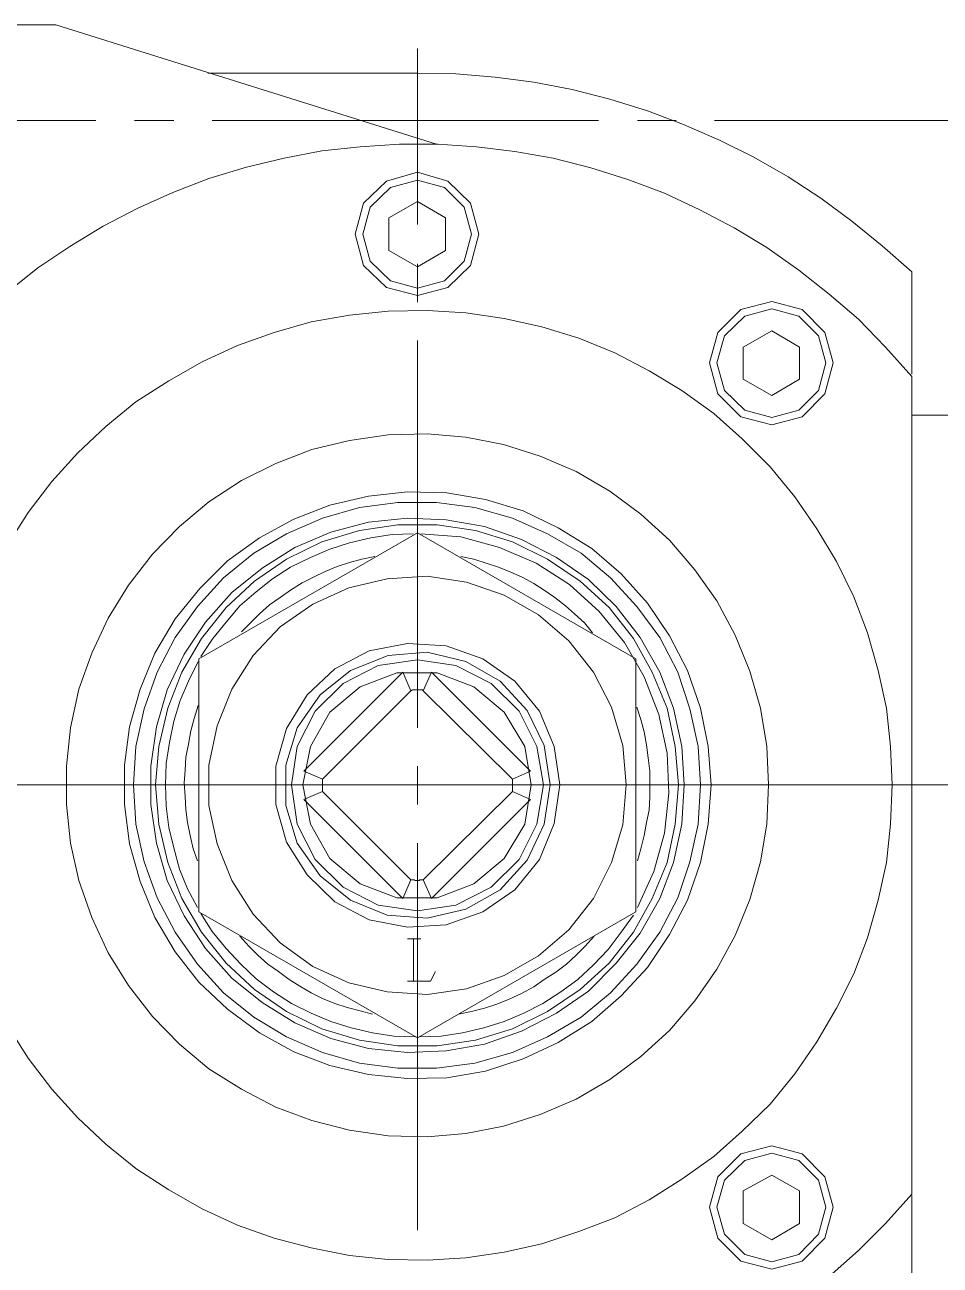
# Model space of a CAD drawing. Header units: millimetres. Extents: x 288 to 8834, y 20 to 9668.
# Drawn here: x 3015.5 to 3111.8, y 9006.3 to 9136.8 of the extents above; entities that cross this region are included whole.
import ezdxf

# ---------------------------------------------------------------- set-up
doc = ezdxf.new("R2010")
doc.units = ezdxf.units.MM
doc.layers.add('Layer1', color=7, linetype='Continuous')

# ---------------------------------------------------------------- blocks, each defined once
blk = doc.blocks.new('BLKF052')
at = {"layer": 'Layer1', "color": 7, "linetype": 'Continuous', "lineweight": 13}
for p, q in [((3038.15, 9040.91), (3039.1, 9039.87)), ((3039.1, 9039.87), (3040.04, 9038.92)), ((3040.04, 9038.92), (3041.08, 9037.98)), ((3041.08, 9037.98), (3042.2, 9037.2)), ((3042.2, 9037.2), (3043.32, 9036.34)), ((3043.32, 9036.34), (3044.44, 9035.65)), ((3044.44, 9035.65), (3045.64, 9034.96)), ((3045.64, 9034.96), (3046.85, 9034.36)), ((3046.85, 9034.36), (3048.14, 9033.84)), ((3048.14, 9033.84), (3049.43, 9033.41)), ((3049.43, 9033.41), (3050.81, 9033.07))]:
    blk.add_line(p, q, dxfattribs=at)
blk = doc.blocks.new('BLKF053')
at = {"layer": 'Layer1', "color": 7, "linetype": 'Continuous', "lineweight": 13}
for p, q in [((3073.54, 9038.92), (3074.49, 9039.87)), ((3071.39, 9037.12), (3072.51, 9037.98)), ((3072.51, 9037.98), (3073.54, 9038.92)), ((3070.18, 9036.34), (3071.39, 9037.12)), ((3067.77, 9034.88), (3069.07, 9035.57)), ((3069.07, 9035.57), (3070.18, 9036.34)), ((3065.19, 9033.76), (3066.48, 9034.27)), ((3066.48, 9034.27), (3067.77, 9034.88)), ((3061.14, 9032.72), (3062.52, 9032.98)), ((3062.52, 9032.98), (3063.9, 9033.33)), ((3063.9, 9033.33), (3065.19, 9033.76))]:
    blk.add_line(p, q, dxfattribs=at)
blk = doc.blocks.new('BLKF054')
at = {"layer": 'Layer1', "color": 7, "linetype": 'Continuous', "lineweight": 13}
for p, q in [((3080.69, 9062.43), (3080.35, 9063.73)), ((3080.95, 9061.06), (3080.69, 9062.43)), ((3081.12, 9059.68), (3080.95, 9061.06)), ((3081.29, 9058.3), (3081.12, 9059.68)), ((3081.29, 9056.92), (3081.29, 9058.3)), ((3081.29, 9055.54), (3081.29, 9056.92)), ((3081.21, 9054.17), (3081.29, 9055.54)), ((3080.95, 9052.87), (3081.21, 9054.17)), ((3080.69, 9051.5), (3080.95, 9052.87)), ((3080.35, 9050.12), (3080.69, 9051.5)), ((3080, 9048.83), (3080.35, 9050.12))]:
    blk.add_line(p, q, dxfattribs=at)
blk = doc.blocks.new('BLKF055')
at = {"layer": 'Layer1', "color": 7, "linetype": 'Continuous', "lineweight": 13}
for p, q in [((3064.07, 9080.17), (3062.78, 9080.6)), ((3065.36, 9079.74), (3064.07, 9080.17)), ((3066.65, 9079.23), (3065.36, 9079.74)), ((3067.86, 9078.71), (3066.65, 9079.23)), ((3069.07, 9078.02), (3067.86, 9078.71)), ((3070.18, 9077.33), (3069.07, 9078.02)), ((3071.3, 9076.56), (3070.18, 9077.33)), ((3072.42, 9075.7), (3071.3, 9076.56)), ((3073.37, 9074.83), (3072.42, 9075.7)), ((3074.4, 9073.89), (3073.37, 9074.83)), ((3075.27, 9072.85), (3074.4, 9073.89))]:
    blk.add_line(p, q, dxfattribs=at)
blk = doc.blocks.new('BLKF056')
at = {"layer": 'Layer1', "color": 7, "linetype": 'Continuous', "lineweight": 13}
for p, q in [((3048.4, 9079.83), (3047.11, 9079.31)), ((3049.69, 9080.26), (3048.4, 9079.83)), ((3050.98, 9080.6), (3049.69, 9080.26)), ((3052.36, 9080.86), (3050.98, 9080.6)), ((3045.9, 9078.71), (3044.7, 9078.11)), ((3047.11, 9079.31), (3045.9, 9078.71)), ((3043.49, 9077.33), (3042.37, 9076.56)), ((3044.7, 9078.11), (3043.49, 9077.33)), ((3041.25, 9075.78), (3040.22, 9074.83)), ((3042.37, 9076.56), (3041.25, 9075.78)), ((3040.22, 9074.83), (3039.27, 9073.89))]:
    blk.add_line(p, q, dxfattribs=at)
blk = doc.blocks.new('BLKF057')
at = {"layer": 'Layer1', "color": 7, "linetype": 'Continuous', "lineweight": 13}
for p, q in [((3033.76, 9065.19), (3033.33, 9063.81)), ((3033.33, 9063.81), (3032.98, 9062.52)), ((3032.98, 9062.52), (3032.73, 9061.14)), ((3032.73, 9061.14), (3032.47, 9059.76)), ((3032.47, 9059.76), (3032.38, 9058.39)), ((3032.38, 9058.39), (3032.29, 9057.01)), ((3032.29, 9057.01), (3032.38, 9055.63)), ((3032.38, 9055.63), (3032.47, 9054.25)), ((3032.47, 9054.25), (3032.64, 9052.87)), ((3032.64, 9052.87), (3032.9, 9051.5)), ((3032.9, 9051.5), (3033.24, 9050.12))]:
    blk.add_line(p, q, dxfattribs=at)
blk = doc.blocks.new('BLKF058')
at = {"layer": 'Layer1', "color": 7, "linetype": 'Continuous', "lineweight": 13}
for p, q in [((3049.69, 9082.33), (3047.62, 9081.64)), ((3051.93, 9082.84), (3049.69, 9082.33)), ((3054.17, 9083.19), (3051.93, 9082.84)), ((3056.41, 9083.27), (3054.17, 9083.19)), ((3047.62, 9081.64), (3045.56, 9080.78)), ((3043.49, 9079.74), (3041.59, 9078.54)), ((3045.56, 9080.78), (3043.49, 9079.74)), ((3041.59, 9078.54), (3039.87, 9077.16)), ((3039.87, 9077.16), (3038.15, 9075.7)), ((3038.15, 9075.7), (3036.69, 9073.97)), ((3036.69, 9073.97), (3035.31, 9072.25))]:
    blk.add_line(p, q, dxfattribs=at)
blk = doc.blocks.new('BLKF059')
at = {"layer": 'Layer1', "color": 7, "linetype": 'Continuous', "lineweight": 13}
for p, q in [((3065.45, 9081.81), (3061.4, 9082.93)), ((3069.32, 9080.17), (3065.45, 9081.81)), ((3072.85, 9077.93), (3069.32, 9080.17)), ((3075.95, 9075.09), (3072.85, 9077.93)), ((3078.62, 9071.82), (3075.95, 9075.09)), ((3080.69, 9068.2), (3078.62, 9071.82)), ((3082.24, 9064.24), (3080.69, 9068.2)), ((3083.1, 9060.19), (3082.24, 9064.24)), ((3083.27, 9055.98), (3083.1, 9060.19)), ((3082.84, 9051.76), (3083.27, 9055.98)), ((3081.72, 9047.71), (3082.84, 9051.76)), ((3080, 9043.92), (3081.72, 9047.71))]:
    blk.add_line(p, q, dxfattribs=at)
blk = doc.blocks.new('BLKF060')
at = {"layer": 'Layer1', "color": 7, "linetype": 'Continuous', "lineweight": 13}
for p, q in [((3076.9, 9039.53), (3078.28, 9041.34)), ((3075.35, 9037.89), (3076.9, 9039.53)), ((3073.72, 9036.34), (3075.35, 9037.89)), ((3071.91, 9035.05), (3073.72, 9036.34)), ((3070.01, 9033.84), (3071.91, 9035.05)), ((3065.97, 9031.95), (3068.03, 9032.81)), ((3068.03, 9032.81), (3070.01, 9033.84)), ((3063.81, 9031.26), (3065.97, 9031.95)), ((3057.1, 9030.31), (3059.33, 9030.4)), ((3059.33, 9030.4), (3061.57, 9030.74)), ((3061.57, 9030.74), (3063.81, 9031.26))]:
    blk.add_line(p, q, dxfattribs=at)
blk = doc.blocks.new('BLKF061')
at = {"layer": 'Layer1', "color": 7, "linetype": 'Continuous', "lineweight": 13}
for p, q in [((3034.02, 9043.32), (3035.22, 9041.42)), ((3035.22, 9041.42), (3036.69, 9039.61)), ((3036.69, 9039.61), (3038.24, 9037.98)), ((3038.24, 9037.98), (3039.87, 9036.43)), ((3039.87, 9036.43), (3041.68, 9035.05)), ((3041.68, 9035.05), (3043.58, 9033.84)), ((3043.58, 9033.84), (3045.64, 9032.81)), ((3045.64, 9032.81), (3047.71, 9031.95)), ((3047.71, 9031.95), (3049.86, 9031.26)), ((3049.86, 9031.26), (3052.1, 9030.74)), ((3052.1, 9030.74), (3054.34, 9030.4))]:
    blk.add_line(p, q, dxfattribs=at)
blk = doc.blocks.new('BLKF062')
at = {"layer": 'Layer1', "color": 7, "linetype": 'Continuous', "lineweight": 13}
for p, q in [((3031.86, 9065.71), (3032.73, 9067.77)), ((3031.18, 9063.55), (3031.86, 9065.71)), ((3030.74, 9061.31), (3031.18, 9063.55)), ((3030.4, 9059.08), (3030.74, 9061.31)), ((3030.31, 9056.84), (3030.4, 9059.08)), ((3030.4, 9054.6), (3030.31, 9056.84)), ((3030.66, 9052.36), (3030.4, 9054.6)), ((3031.18, 9050.21), (3030.66, 9052.36)), ((3031.78, 9047.97), (3031.18, 9050.21)), ((3032.64, 9045.9), (3031.78, 9047.97)), ((3033.67, 9043.92), (3032.64, 9045.9))]:
    blk.add_line(p, q, dxfattribs=at)
blk = doc.blocks.new('BLKF104')
at = {"layer": 'Layer1', "color": 7, "linetype": 'Continuous', "lineweight": 13}
for p, q in [((3097.05, 9014.12), (3094.12, 9015.76)), ((3091.11, 9014.12), (3091.11, 9010.68)), ((3097.05, 9010.68), (3097.05, 9014.12)), ((3091.11, 9010.68), (3094.12, 9008.96)), ((3094.12, 9008.96), (3097.05, 9010.68))]:
    blk.add_line(p, q, dxfattribs=at)
blk = doc.blocks.new('BLKF105')
at = {"layer": 'Layer1', "color": 7, "linetype": 'Continuous', "lineweight": 13}
for p, q in [((3091.28, 9017.31), (3089.13, 9015.24)), ((3094.12, 9018.08), (3091.28, 9017.31)), ((3096.97, 9017.31), (3094.12, 9018.08)), ((3099.03, 9015.24), (3096.97, 9017.31)), ((3089.13, 9015.24), (3088.35, 9012.4)), ((3099.81, 9012.4), (3099.03, 9015.24)), ((3088.35, 9012.4), (3089.13, 9009.56)), ((3089.13, 9009.56), (3091.28, 9007.41)), ((3096.97, 9007.41), (3099.03, 9009.56)), ((3091.28, 9007.41), (3094.12, 9006.63)), ((3094.12, 9006.63), (3096.97, 9007.41))]:
    blk.add_line(p, q, dxfattribs=at)
blk = doc.blocks.new('BLKF106')
at = {"layer": 'Layer1', "color": 7, "linetype": 'Continuous', "lineweight": 13}
for p, q in [((3094.12, 9018.86), (3090.85, 9018)), ((3097.31, 9018), (3094.12, 9018.86)), ((3090.85, 9018), (3088.44, 9015.59)), ((3099.72, 9015.59), (3097.31, 9018)), ((3088.44, 9015.59), (3087.58, 9012.4)), ((3100.58, 9012.4), (3099.72, 9015.59)), ((3087.58, 9012.4), (3088.44, 9009.13)), ((3088.44, 9009.13), (3090.85, 9006.72)), ((3097.31, 9006.72), (3099.72, 9009.13)), ((3090.85, 9006.72), (3094.12, 9005.86)), ((3094.12, 9005.86), (3097.31, 9006.72))]:
    blk.add_line(p, q, dxfattribs=at)
blk = doc.blocks.new('BLKF115')
at = {"layer": 'Layer1', "color": 7, "linetype": 'Continuous', "lineweight": 13}
for p, q in [((3053.56, 9120.39), (3051.15, 9118.06)), ((3056.84, 9121.34), (3053.56, 9120.39)), ((3060.02, 9120.39), (3056.84, 9121.34)), ((3062.43, 9118.06), (3060.02, 9120.39)), ((3051.15, 9118.06), (3050.29, 9114.79)), ((3063.3, 9114.79), (3062.43, 9118.06)), ((3050.29, 9114.79), (3051.15, 9111.52)), ((3051.15, 9111.52), (3053.56, 9109.19)), ((3060.02, 9109.19), (3062.43, 9111.52)), ((3053.56, 9109.19), (3056.84, 9108.33)), ((3056.84, 9108.33), (3060.02, 9109.19))]:
    blk.add_line(p, q, dxfattribs=at)
blk = doc.blocks.new('BLKF116')
at = {"layer": 'Layer1', "color": 7, "linetype": 'Continuous', "lineweight": 13}
for p, q in [((3056.84, 9120.47), (3054, 9119.7)), ((3059.68, 9119.7), (3056.84, 9120.47)), ((3054, 9119.7), (3051.84, 9117.63)), ((3061.75, 9117.63), (3059.68, 9119.7)), ((3051.84, 9117.63), (3051.07, 9114.79)), ((3062.52, 9114.79), (3061.75, 9117.63)), ((3051.07, 9114.79), (3051.84, 9111.95)), ((3051.84, 9111.95), (3054, 9109.88)), ((3059.68, 9109.88), (3061.75, 9111.95)), ((3054, 9109.88), (3056.84, 9109.11)), ((3056.84, 9109.11), (3059.68, 9109.88))]:
    blk.add_line(p, q, dxfattribs=at)
blk = doc.blocks.new('BLKF117')
at = {"layer": 'Layer1', "color": 7, "linetype": 'Continuous', "lineweight": 13}
for p, q in [((3053.82, 9116.51), (3053.82, 9113.07)), ((3053.82, 9113.07), (3056.84, 9111.35)), ((3056.84, 9111.35), (3059.77, 9113.07))]:
    blk.add_line(p, q, dxfattribs=at)
blk = doc.blocks.new('BLKF118')
at = {"layer": 'Layer1', "color": 7, "linetype": 'Continuous', "lineweight": 13}
for p, q in [((3094.12, 9107.73), (3090.85, 9106.87)), ((3097.31, 9106.87), (3094.12, 9107.73)), ((3090.85, 9106.87), (3088.44, 9104.46)), ((3099.72, 9104.46), (3097.31, 9106.87)), ((3088.44, 9104.46), (3087.58, 9101.27)), ((3100.58, 9101.27), (3099.72, 9104.46)), ((3087.58, 9101.27), (3088.44, 9098)), ((3088.44, 9098), (3090.85, 9095.59)), ((3097.31, 9095.59), (3099.72, 9098)), ((3090.85, 9095.59), (3094.12, 9094.73)), ((3094.12, 9094.73), (3097.31, 9095.59))]:
    blk.add_line(p, q, dxfattribs=at)
blk = doc.blocks.new('BLKF119')
at = {"layer": 'Layer1', "color": 7, "linetype": 'Continuous', "lineweight": 13}
for p, q in [((3091.28, 9106.18), (3089.13, 9104.11)), ((3094.12, 9106.95), (3091.28, 9106.18)), ((3096.97, 9106.18), (3094.12, 9106.95)), ((3099.03, 9104.11), (3096.97, 9106.18)), ((3089.13, 9104.11), (3088.35, 9101.27)), ((3099.81, 9101.27), (3099.03, 9104.11)), ((3088.35, 9101.27), (3089.13, 9098.34)), ((3089.13, 9098.34), (3091.28, 9096.28)), ((3096.97, 9096.28), (3099.03, 9098.34)), ((3091.28, 9096.28), (3094.12, 9095.5)), ((3094.12, 9095.5), (3096.97, 9096.28))]:
    blk.add_line(p, q, dxfattribs=at)
blk = doc.blocks.new('BLKF120')
at = {"layer": 'Layer1', "color": 7, "linetype": 'Continuous', "lineweight": 13}
for p, q in [((3097.05, 9102.91), (3094.12, 9104.63)), ((3091.11, 9102.91), (3091.11, 9099.55)), ((3097.05, 9099.55), (3097.05, 9102.91)), ((3091.11, 9099.55), (3094.12, 9097.83)), ((3094.12, 9097.83), (3097.05, 9099.55))]:
    blk.add_line(p, q, dxfattribs=at)
blk = doc.blocks.new('BLKF136')
at = {"layer": 'Layer1', "color": 7, "linetype": 'Continuous', "lineweight": 13}
for p, q in [((3055.8, 9087.67), (3051.67, 9087.23)), ((3059.94, 9087.58), (3055.8, 9087.67)), ((3063.98, 9086.89), (3059.94, 9087.58)), ((3047.62, 9086.29), (3043.83, 9084.82)), ((3051.67, 9087.23), (3047.62, 9086.29)), ((3067.95, 9085.68), (3063.98, 9086.89)), ((3071.65, 9083.88), (3067.95, 9085.68)), ((3043.83, 9084.82), (3040.22, 9082.84)), ((3075.18, 9081.72), (3071.65, 9083.88)), ((3040.22, 9082.84), (3036.86, 9080.43)), ((3078.28, 9079.05), (3075.18, 9081.72)), ((3036.86, 9080.43), (3033.93, 9077.5)), ((3081.04, 9075.95), (3078.28, 9079.05)), ((3033.93, 9077.5), (3031.35, 9074.32)), ((3083.36, 9072.51), (3081.04, 9075.95)), ((3031.35, 9074.32), (3029.19, 9070.7)), ((3085.25, 9068.89), (3083.36, 9072.51)), ((3029.19, 9070.7), (3027.64, 9066.91)), ((3086.63, 9064.93), (3085.25, 9068.89)), ((3027.64, 9066.91), (3026.52, 9062.95)), ((3087.41, 9060.88), (3086.63, 9064.93)), ((3026.52, 9062.95), (3026.01, 9058.9)), ((3087.75, 9056.84), (3087.41, 9060.88)), ((3026.01, 9058.9), (3026.01, 9054.77)), ((3026.01, 9054.77), (3026.52, 9050.64)), ((3086.63, 9048.66), (3087.41, 9052.7)), ((3026.52, 9050.64), (3027.64, 9046.67)), ((3085.25, 9044.69), (3086.63, 9048.66)), ((3027.64, 9046.67), (3029.19, 9042.89)), ((3083.36, 9041.08), (3085.25, 9044.69)), ((3029.19, 9042.89), (3031.35, 9039.27)), ((3081.04, 9037.63), (3083.36, 9041.08)), ((3031.35, 9039.27), (3033.84, 9036.08)), ((3078.28, 9034.62), (3081.04, 9037.63)), ((3033.84, 9036.08), (3036.86, 9033.24)), ((3075.18, 9031.95), (3078.28, 9034.62)), ((3036.86, 9033.24), (3040.22, 9030.74)), ((3071.65, 9029.71), (3075.18, 9031.95)), ((3040.22, 9030.74), (3043.83, 9028.76)), ((3067.95, 9027.99), (3071.65, 9029.71)), ((3043.83, 9028.76), (3047.62, 9027.3)), ((3063.98, 9026.7), (3067.95, 9027.99)), ((3047.62, 9027.3), (3051.67, 9026.35)), ((3051.67, 9026.35), (3055.8, 9025.92)), ((3059.94, 9026.01), (3063.98, 9026.7)), ((3055.8, 9025.92), (3059.94, 9026.01))]:
    blk.add_line(p, q, dxfattribs=at)
blk = doc.blocks.new('BLKF137')
at = {"layer": 'Layer1', "color": 7, "linetype": 'Continuous', "lineweight": 13}
for p, q in [((3055.8, 9084.91), (3051.67, 9084.48)), ((3059.85, 9084.74), (3055.8, 9084.91)), ((3051.67, 9084.48), (3047.71, 9083.45)), ((3063.9, 9084.05), (3059.85, 9084.74)), ((3067.77, 9082.67), (3063.9, 9084.05)), ((3047.71, 9083.45), (3043.92, 9081.81)), ((3071.48, 9080.78), (3067.77, 9082.67)), ((3043.92, 9081.81), (3040.48, 9079.66)), ((3074.83, 9078.45), (3071.48, 9080.78)), ((3040.48, 9079.66), (3037.29, 9077.07)), ((3077.76, 9075.61), (3074.83, 9078.45)), ((3037.29, 9077.07), (3034.53, 9073.97)), ((3080.26, 9072.34), (3077.76, 9075.61)), ((3034.53, 9073.97), (3032.29, 9070.61)), ((3082.33, 9068.72), (3080.26, 9072.34)), ((3032.29, 9070.61), (3030.49, 9066.83)), ((3083.79, 9064.93), (3082.33, 9068.72)), ((3030.49, 9066.83), (3029.37, 9062.95)), ((3084.65, 9060.88), (3083.79, 9064.93)), ((3029.37, 9062.95), (3028.76, 9058.82)), ((3084.91, 9056.84), (3084.65, 9060.88)), ((3028.76, 9058.82), (3028.76, 9054.77)), ((3028.76, 9054.77), (3029.37, 9050.72)), ((3083.79, 9048.66), (3084.65, 9052.7)), ((3029.37, 9050.72), (3030.49, 9046.76)), ((3082.33, 9044.87), (3083.79, 9048.66)), ((3030.49, 9046.76), (3032.29, 9043.06)), ((3080.26, 9041.25), (3082.33, 9044.87)), ((3032.29, 9043.06), (3034.53, 9039.61)), ((3077.76, 9038.06), (3080.26, 9041.25)), ((3034.53, 9039.61), (3037.29, 9036.51)), ((3074.83, 9035.14), (3077.76, 9038.06)), ((3037.29, 9036.51), (3040.48, 9033.93)), ((3071.48, 9032.81), (3074.83, 9035.14)), ((3040.48, 9033.93), (3043.92, 9031.78)), ((3067.77, 9030.92), (3071.48, 9032.81)), ((3043.92, 9031.78), (3047.71, 9030.14)), ((3047.71, 9030.14), (3051.67, 9029.11)), ((3063.9, 9029.54), (3067.77, 9030.92)), ((3051.67, 9029.11), (3055.8, 9028.68)), ((3055.8, 9028.68), (3059.85, 9028.85)), ((3059.85, 9028.85), (3063.9, 9029.54))]:
    blk.add_line(p, q, dxfattribs=at)
blk = doc.blocks.new('BLKF138')
at = {"layer": 'Layer1', "color": 7, "linetype": 'Continuous', "lineweight": 13}
for p, q in [((3054.77, 9086.55), (3050.72, 9086.03)), ((3058.82, 9086.55), (3054.77, 9086.55)), ((3062.87, 9086.03), (3058.82, 9086.55)), ((3046.85, 9084.91), (3043.06, 9083.27)), ((3050.72, 9086.03), (3046.85, 9084.91)), ((3066.83, 9084.91), (3062.87, 9086.03)), ((3070.53, 9083.27), (3066.83, 9084.91)), ((3043.06, 9083.27), (3039.61, 9081.21)), ((3074.06, 9081.21), (3070.53, 9083.27)), ((3039.61, 9081.21), (3036.43, 9078.62)), ((3077.16, 9078.62), (3074.06, 9081.21)), ((3036.43, 9078.62), (3033.67, 9075.61)), ((3079.92, 9075.61), (3077.16, 9078.62)), ((3033.67, 9075.61), (3031.35, 9072.34)), ((3082.33, 9072.34), (3079.92, 9075.61)), ((3031.35, 9072.34), (3029.45, 9068.72)), ((3084.22, 9068.72), (3082.33, 9072.34)), ((3029.45, 9068.72), (3028.08, 9064.84)), ((3085.51, 9064.84), (3084.22, 9068.72)), ((3028.08, 9064.84), (3027.21, 9060.88)), ((3086.37, 9060.88), (3085.51, 9064.84)), ((3027.21, 9060.88), (3026.96, 9056.84)), ((3086.63, 9056.84), (3086.37, 9060.88)), ((3026.96, 9056.84), (3027.21, 9052.7)), ((3027.21, 9052.7), (3028.08, 9048.74)), ((3085.51, 9048.74), (3086.37, 9052.7)), ((3028.08, 9048.74), (3029.45, 9044.95)), ((3084.22, 9044.95), (3085.51, 9048.74)), ((3029.45, 9044.95), (3031.35, 9041.34)), ((3082.33, 9041.34), (3084.22, 9044.95)), ((3031.35, 9041.34), (3033.67, 9037.98)), ((3079.92, 9037.98), (3082.33, 9041.34)), ((3033.67, 9037.98), (3036.43, 9034.96)), ((3077.16, 9034.96), (3079.92, 9037.98)), ((3036.43, 9034.96), (3039.61, 9032.38)), ((3074.06, 9032.38), (3077.16, 9034.96)), ((3039.61, 9032.38), (3043.06, 9030.31)), ((3070.53, 9030.31), (3074.06, 9032.38)), ((3043.06, 9030.31), (3046.85, 9028.68)), ((3066.83, 9028.68), (3070.53, 9030.31)), ((3046.85, 9028.68), (3050.72, 9027.56)), ((3050.72, 9027.56), (3054.77, 9027.04)), ((3058.82, 9027.04), (3062.87, 9027.56)), ((3062.87, 9027.56), (3066.83, 9028.68)), ((3054.77, 9027.04), (3058.82, 9027.04))]:
    blk.add_line(p, q, dxfattribs=at)
blk = doc.blocks.new('BLKF531')
at = {"layer": 'Layer1', "color": 7, "linetype": 'Continuous', "lineweight": 13}
for p, q in [((3065.02, 9131.32), (3060.88, 9131.67)), ((3069.07, 9130.81), (3065.02, 9131.32)), ((3073.11, 9130.03), (3069.07, 9130.81)), ((3077.07, 9129), (3073.11, 9130.03)), ((3081.04, 9127.79), (3077.07, 9129)), ((3084.82, 9126.33), (3081.04, 9127.79)), ((3088.61, 9124.69), (3084.82, 9126.33)), ((3092.23, 9122.89), (3088.61, 9124.69)), ((3095.85, 9120.82), (3092.23, 9122.89)), ((3099.29, 9118.58), (3095.85, 9120.82)), ((3102.56, 9116.17), (3099.29, 9118.58)), ((3105.75, 9113.59), (3102.56, 9116.17)), ((3108.85, 9110.83), (3105.75, 9113.59))]:
    blk.add_line(p, q, dxfattribs=at)
blk = doc.blocks.new('BLKF534')
at = {"layer": 'Layer1', "color": 7, "linetype": 'Continuous', "lineweight": 13}
for p, q in [((3056.15, 9046.85), (3056.49, 9046.85)), ((3056.49, 9046.85), (3056.58, 9046.76)), ((3056.58, 9046.76), (3057.01, 9046.76)), ((3057.01, 9046.76), (3057.1, 9046.85)), ((3057.1, 9046.85), (3057.27, 9046.85)), ((3057.27, 9046.85), (3057.35, 9046.85))]:
    blk.add_line(p, q, dxfattribs=at)
blk = doc.blocks.new('BLKF535')
at = {"layer": 'Layer1', "color": 7, "linetype": 'Continuous', "lineweight": 13}
for p, q in [((3054.68, 9068.63), (3050.81, 9067.17)), ((3058.9, 9068.63), (3054.68, 9068.63)), ((3062.78, 9067.17), (3058.9, 9068.63)), ((3050.81, 9067.17), (3047.62, 9064.5)), ((3065.97, 9064.5), (3062.78, 9067.17)), ((3047.62, 9064.5), (3045.56, 9060.88)), ((3068.12, 9060.88), (3065.97, 9064.5)), ((3045.56, 9060.88), (3044.78, 9056.84)), ((3068.81, 9056.84), (3068.12, 9060.88)), ((3044.78, 9056.84), (3045.56, 9052.7)), ((3045.56, 9052.7), (3047.62, 9049.09)), ((3065.97, 9049.09), (3068.12, 9052.7)), ((3047.62, 9049.09), (3050.81, 9046.42)), ((3062.78, 9046.42), (3065.97, 9049.09)), ((3050.81, 9046.42), (3054.68, 9044.95)), ((3058.9, 9044.95), (3062.78, 9046.42)), ((3054.68, 9044.95), (3058.9, 9044.95))]:
    blk.add_line(p, q, dxfattribs=at)
blk = doc.blocks.new('BLKF536')
at = {"layer": 'Layer1', "color": 7, "linetype": 'Continuous', "lineweight": 13}
for p, q in [((3052.7, 9069.41), (3049, 9067.51)), ((3056.84, 9070.01), (3052.7, 9069.41)), ((3060.88, 9069.41), (3056.84, 9070.01)), ((3064.59, 9067.51), (3060.88, 9069.41)), ((3049, 9067.51), (3046.07, 9064.59)), ((3067.52, 9064.59), (3064.59, 9067.51)), ((3046.07, 9064.59), (3044.18, 9060.88)), ((3069.41, 9060.88), (3067.52, 9064.59)), ((3044.18, 9060.88), (3043.58, 9056.84)), ((3070.1, 9056.84), (3069.41, 9060.88)), ((3043.58, 9056.84), (3044.18, 9052.7)), ((3044.18, 9052.7), (3046.07, 9049)), ((3067.52, 9049), (3069.41, 9052.7)), ((3046.07, 9049), (3049, 9046.07)), ((3064.59, 9046.07), (3067.52, 9049)), ((3049, 9046.07), (3052.7, 9044.18)), ((3060.88, 9044.18), (3064.59, 9046.07)), ((3052.7, 9044.18), (3056.84, 9043.57)), ((3056.84, 9043.57), (3060.88, 9044.18))]:
    blk.add_line(p, q, dxfattribs=at)
blk = doc.blocks.new('BLKF537')
at = {"layer": 'Layer1', "color": 7, "linetype": 'Continuous', "lineweight": 13}
for p, q in [((3057.87, 9070.79), (3053.74, 9070.44)), ((3061.92, 9069.84), (3057.87, 9070.79)), ((3053.74, 9070.44), (3049.78, 9068.89)), ((3065.53, 9067.77), (3061.92, 9069.84)), ((3049.78, 9068.89), (3046.59, 9066.31)), ((3068.38, 9064.67), (3065.53, 9067.77)), ((3046.59, 9066.31), (3044.18, 9062.86)), ((3070.18, 9060.97), (3068.38, 9064.67)), ((3044.18, 9062.86), (3042.97, 9058.9)), ((3070.79, 9056.84), (3070.18, 9060.97)), ((3042.97, 9058.9), (3042.97, 9054.68)), ((3042.97, 9054.68), (3044.18, 9050.72)), ((3068.38, 9048.91), (3070.18, 9052.7)), ((3044.18, 9050.72), (3046.59, 9047.28)), ((3065.53, 9045.81), (3068.38, 9048.91)), ((3046.59, 9047.28), (3049.78, 9044.69)), ((3061.92, 9043.75), (3065.53, 9045.81)), ((3049.78, 9044.69), (3053.65, 9043.14)), ((3053.65, 9043.14), (3057.87, 9042.8)), ((3057.87, 9042.8), (3061.92, 9043.75))]:
    blk.add_line(p, q, dxfattribs=at)
blk = doc.blocks.new('BLKF538')
at = {"layer": 'Layer1', "color": 7, "linetype": 'Continuous', "lineweight": 13}
for p, q in [((3052.7, 9069.41), (3049, 9067.51)), ((3056.84, 9070.01), (3052.7, 9069.41)), ((3060.88, 9069.41), (3056.84, 9070.01)), ((3064.59, 9067.51), (3060.88, 9069.41)), ((3049, 9067.51), (3046.07, 9064.59)), ((3067.52, 9064.59), (3064.59, 9067.51)), ((3046.07, 9064.59), (3044.18, 9060.88)), ((3069.41, 9060.88), (3067.52, 9064.59)), ((3044.18, 9060.88), (3043.58, 9056.84)), ((3070.1, 9056.84), (3069.41, 9060.88)), ((3043.58, 9056.84), (3044.18, 9052.7)), ((3044.18, 9052.7), (3046.07, 9049)), ((3067.52, 9049), (3069.41, 9052.7)), ((3046.07, 9049), (3049, 9046.07)), ((3064.59, 9046.07), (3067.52, 9049)), ((3049, 9046.07), (3052.7, 9044.18)), ((3060.88, 9044.18), (3064.59, 9046.07)), ((3052.7, 9044.18), (3056.84, 9043.57)), ((3056.84, 9043.57), (3060.88, 9044.18))]:
    blk.add_line(p, q, dxfattribs=at)
blk = doc.blocks.new('BLKF539')
at = {"layer": 'Layer1', "color": 7, "linetype": 'Continuous', "lineweight": 13}
for p, q in [((3049.69, 9106.27), (3045.64, 9105.58)), ((3053.74, 9106.7), (3049.69, 9106.27)), ((3057.87, 9106.78), (3053.74, 9106.7)), ((3061.92, 9106.52), (3057.87, 9106.78)), ((3065.97, 9105.92), (3061.92, 9106.52)), ((3069.93, 9105.06), (3065.97, 9105.92)), ((3045.64, 9105.58), (3041.77, 9104.46)), ((3073.8, 9103.85), (3069.93, 9105.06)), ((3041.77, 9104.46), (3037.89, 9103.08)), ((3077.59, 9102.3), (3073.8, 9103.85)), ((3037.89, 9103.08), (3034.19, 9101.36)), ((3081.21, 9100.41), (3077.59, 9102.3)), ((3034.19, 9101.36), (3030.66, 9099.38)), ((3030.66, 9099.38), (3027.21, 9097.14)), ((3084.65, 9098.34), (3081.21, 9100.41)), ((3088.01, 9095.93), (3084.65, 9098.34)), ((3027.21, 9097.14), (3024.03, 9094.55)), ((3091.02, 9093.26), (3088.01, 9095.93)), ((3024.03, 9094.55), (3021.1, 9091.8)), ((3093.95, 9090.33), (3091.02, 9093.26)), ((3021.1, 9091.8), (3018.34, 9088.78)), ((3096.54, 9087.15), (3093.95, 9090.33)), ((3018.34, 9088.78), (3015.85, 9085.51)), ((3098.86, 9083.79), (3096.54, 9087.15)), ((3015.85, 9085.51), (3013.69, 9082.07)), ((3100.93, 9080.35), (3098.86, 9083.79)), ((3013.69, 9082.07), (3011.8, 9078.54)), ((3102.74, 9076.64), (3100.93, 9080.35)), ((3011.8, 9078.54), (3010.16, 9074.75)), ((3104.2, 9072.85), (3102.74, 9076.64)), ((3010.16, 9074.75), (3008.87, 9070.87)), ((3105.32, 9068.89), (3104.2, 9072.85)), ((3008.87, 9070.87), (3007.84, 9066.91)), ((3106.18, 9064.93), (3105.32, 9068.89)), ((3007.84, 9066.91), (3007.15, 9062.86)), ((3106.61, 9060.88), (3106.18, 9064.93)), ((3007.15, 9062.86), (3006.89, 9058.82)), ((3106.78, 9056.84), (3106.61, 9060.88)), ((3006.89, 9058.82), (3006.89, 9054.77)), ((3006.89, 9054.77), (3007.15, 9050.72)), ((3106.18, 9048.66), (3106.61, 9052.7)), ((3007.15, 9050.72), (3007.84, 9046.67)), ((3105.32, 9044.69), (3106.18, 9048.66)), ((3007.84, 9046.67), (3008.87, 9042.71)), ((3104.2, 9040.73), (3105.32, 9044.69)), ((3008.87, 9042.71), (3010.16, 9038.84)), ((3102.74, 9036.94), (3104.2, 9040.73)), ((3010.16, 9038.84), (3011.8, 9035.14)), ((3100.93, 9033.33), (3102.74, 9036.94)), ((3011.8, 9035.14), (3013.69, 9031.52)), ((3098.86, 9029.8), (3100.93, 9033.33)), ((3013.69, 9031.52), (3015.85, 9028.07)), ((3096.54, 9026.44), (3098.86, 9029.8)), ((3015.85, 9028.07), (3018.34, 9024.8)), ((3093.95, 9023.25), (3096.54, 9026.44)), ((3018.34, 9024.8), (3021.1, 9021.79)), ((3091.02, 9020.41), (3093.95, 9023.25)), ((3021.1, 9021.79), (3024.03, 9019.03)), ((3088.01, 9017.74), (3091.02, 9020.41)), ((3024.03, 9019.03), (3027.21, 9016.45)), ((3084.65, 9015.33), (3088.01, 9017.74)), ((3027.21, 9016.45), (3030.66, 9014.21)), ((3081.21, 9013.18), (3084.65, 9015.33)), ((3030.66, 9014.21), (3034.19, 9012.23)), ((3077.59, 9011.28), (3081.21, 9013.18)), ((3034.19, 9012.23), (3037.89, 9010.51)), ((3037.89, 9010.51), (3041.77, 9009.13)), ((3073.8, 9009.82), (3077.59, 9011.28)), ((3069.93, 9008.53), (3073.8, 9009.82)), ((3041.77, 9009.13), (3045.64, 9008.1)), ((3045.64, 9008.1), (3049.69, 9007.32)), ((3065.97, 9007.67), (3069.93, 9008.53)), ((3049.69, 9007.32), (3053.74, 9006.89)), ((3053.74, 9006.89), (3057.87, 9006.8)), ((3057.87, 9006.8), (3061.92, 9007.06)), ((3061.92, 9007.06), (3065.97, 9007.67))]:
    blk.add_line(p, q, dxfattribs=at)
blk = doc.blocks.new('BLKF540')
at = {"layer": 'Layer1', "color": 7, "linetype": 'Continuous', "lineweight": 13}
for p, q in [((3049.69, 9093.09), (3045.73, 9092.14)), ((3053.74, 9093.69), (3049.69, 9093.09)), ((3057.87, 9093.78), (3053.74, 9093.69)), ((3061.92, 9093.43), (3057.87, 9093.78)), ((3065.88, 9092.66), (3061.92, 9093.43)), ((3045.73, 9092.14), (3041.94, 9090.68)), ((3069.75, 9091.45), (3065.88, 9092.66)), ((3073.54, 9089.82), (3069.75, 9091.45)), ((3041.94, 9090.68), (3038.32, 9088.87)), ((3038.32, 9088.87), (3034.88, 9086.63)), ((3077.07, 9087.75), (3073.54, 9089.82)), ((3080.35, 9085.34), (3077.07, 9087.75)), ((3034.88, 9086.63), (3031.78, 9084.05)), ((3083.36, 9082.58), (3080.35, 9085.34)), ((3031.78, 9084.05), (3028.94, 9081.12)), ((3086.03, 9079.48), (3083.36, 9082.58)), ((3028.94, 9081.12), (3026.44, 9077.85)), ((3088.35, 9076.21), (3086.03, 9079.48)), ((3026.44, 9077.85), (3024.29, 9074.4)), ((3090.25, 9072.6), (3088.35, 9076.21)), ((3024.29, 9074.4), (3022.56, 9070.7)), ((3091.8, 9068.81), (3090.25, 9072.6)), ((3022.56, 9070.7), (3021.19, 9066.91)), ((3092.92, 9064.93), (3091.8, 9068.81)), ((3021.19, 9066.91), (3020.32, 9062.86)), ((3093.61, 9060.88), (3092.92, 9064.93)), ((3020.32, 9062.86), (3019.89, 9058.82)), ((3093.78, 9056.84), (3093.61, 9060.88)), ((3019.89, 9058.82), (3019.89, 9054.77)), ((3019.89, 9054.77), (3020.32, 9050.72)), ((3092.92, 9048.74), (3093.61, 9052.7)), ((3020.32, 9050.72), (3021.19, 9046.76)), ((3091.8, 9044.78), (3092.92, 9048.74)), ((3021.19, 9046.76), (3022.56, 9042.89)), ((3090.25, 9040.99), (3091.8, 9044.78)), ((3022.56, 9042.89), (3024.29, 9039.18)), ((3088.35, 9037.46), (3090.25, 9040.99)), ((3024.29, 9039.18), (3026.44, 9035.74)), ((3086.03, 9034.1), (3088.35, 9037.46)), ((3026.44, 9035.74), (3028.94, 9032.47)), ((3083.36, 9031), (3086.03, 9034.1)), ((3028.94, 9032.47), (3031.78, 9029.54)), ((3080.35, 9028.25), (3083.36, 9031)), ((3031.78, 9029.54), (3034.88, 9026.95)), ((3077.07, 9025.84), (3080.35, 9028.25)), ((3034.88, 9026.95), (3038.32, 9024.8)), ((3073.54, 9023.77), (3077.07, 9025.84)), ((3038.32, 9024.8), (3041.94, 9022.91)), ((3069.75, 9022.13), (3073.54, 9023.77)), ((3041.94, 9022.91), (3045.73, 9021.53)), ((3045.73, 9021.53), (3049.69, 9020.5)), ((3065.88, 9020.93), (3069.75, 9022.13)), ((3049.69, 9020.5), (3053.74, 9019.89)), ((3053.74, 9019.89), (3057.87, 9019.81)), ((3057.87, 9019.81), (3061.92, 9020.15)), ((3061.92, 9020.15), (3065.88, 9020.93))]:
    blk.add_line(p, q, dxfattribs=at)
blk = doc.blocks.new('BLKF541')
at = {"layer": 'Layer1', "color": 7, "linetype": 'Continuous', "lineweight": 13}
for p, q in [((3050.81, 9124.01), (3054.94, 9124.26)), ((3054.94, 9124.26), (3058.99, 9124.26)), ((3058.99, 9124.26), (3063.04, 9124.01)), ((3038.84, 9121.85), (3042.8, 9122.8)), ((3042.8, 9122.8), (3046.76, 9123.57)), ((3046.76, 9123.57), (3050.81, 9124.01)), ((3063.04, 9124.01), (3067.08, 9123.49)), ((3067.08, 9123.49), (3071.13, 9122.8)), ((3071.13, 9122.8), (3075.09, 9121.77)), ((3034.88, 9120.65), (3038.84, 9121.85)), ((3075.09, 9121.77), (3078.97, 9120.56)), ((3031.09, 9119.18), (3034.88, 9120.65)), ((3078.97, 9120.56), (3082.84, 9119.1)), ((3027.39, 9117.55), (3031.09, 9119.18)), ((3082.84, 9119.1), (3086.55, 9117.37)), ((3023.77, 9115.65), (3027.39, 9117.55)), ((3086.55, 9117.37), (3090.16, 9115.48)), ((3020.24, 9113.5), (3023.77, 9115.65)), ((3090.16, 9115.48), (3093.61, 9113.41)), ((3016.88, 9111.26), (3020.24, 9113.5)), ((3093.61, 9113.41), (3096.97, 9111)), ((3013.69, 9108.68), (3016.88, 9111.26)), ((3096.97, 9111), (3100.15, 9108.5)), ((3100.15, 9108.5), (3103.25, 9105.84)), ((3103.25, 9105.84), (3106.09, 9102.91)), ((3108.85, 9013.78), (3106.09, 9010.68)), ((3106.09, 9010.68), (3103.25, 9007.84)), ((3103.25, 9007.84), (3100.15, 9005.08))]:
    blk.add_line(p, q, dxfattribs=at)
blk = doc.blocks.new('BLKF549')
at = {"layer": 'Layer1', "color": 7, "linetype": 'Continuous', "lineweight": 13}
for p, q in [((3050.72, 9083.62), (3046.76, 9082.41)), ((3054.77, 9084.22), (3050.72, 9083.62)), ((3058.9, 9084.22), (3054.77, 9084.22)), ((3062.95, 9083.62), (3058.9, 9084.22)), ((3066.83, 9082.41), (3062.95, 9083.62)), ((3046.76, 9082.41), (3043.06, 9080.6)), ((3070.53, 9080.6), (3066.83, 9082.41)), ((3043.06, 9080.6), (3039.7, 9078.28)), ((3073.97, 9078.28), (3070.53, 9080.6)), ((3039.7, 9078.28), (3036.69, 9075.52)), ((3076.99, 9075.52), (3073.97, 9078.28)), ((3036.69, 9075.52), (3034.1, 9072.25)), ((3079.57, 9072.25), (3076.99, 9075.52)), ((3034.1, 9072.25), (3032.04, 9068.72)), ((3081.55, 9068.72), (3079.57, 9072.25)), ((3032.04, 9068.72), (3030.57, 9064.93)), ((3083.1, 9064.93), (3081.55, 9068.72)), ((3030.57, 9064.93), (3029.63, 9060.88)), ((3083.96, 9060.88), (3083.1, 9064.93)), ((3029.63, 9060.88), (3029.28, 9056.84)), ((3084.31, 9056.84), (3083.96, 9060.88)), ((3029.28, 9056.84), (3029.63, 9052.7)), ((3029.63, 9052.7), (3030.57, 9048.66)), ((3083.1, 9048.66), (3083.96, 9052.7)), ((3030.57, 9048.66), (3032.04, 9044.87)), ((3081.55, 9044.87), (3083.1, 9048.66)), ((3032.04, 9044.87), (3034.1, 9041.34)), ((3079.57, 9041.34), (3081.55, 9044.87)), ((3034.1, 9041.34), (3036.69, 9038.06)), ((3076.99, 9038.06), (3079.57, 9041.34)), ((3036.69, 9038.06), (3039.7, 9035.31)), ((3073.97, 9035.31), (3076.99, 9038.06)), ((3039.7, 9035.31), (3043.06, 9032.98)), ((3070.53, 9032.98), (3073.97, 9035.31)), ((3043.06, 9032.98), (3046.76, 9031.17)), ((3066.83, 9031.17), (3070.53, 9032.98)), ((3046.76, 9031.17), (3050.72, 9029.97)), ((3062.95, 9029.97), (3066.83, 9031.17)), ((3050.72, 9029.97), (3054.77, 9029.37)), ((3054.77, 9029.37), (3058.9, 9029.37)), ((3058.9, 9029.37), (3062.95, 9029.97))]:
    blk.add_line(p, q, dxfattribs=at)
blk = doc.blocks.new('BLKF556')
at = {"layer": 'Layer1', "color": 7, "linetype": 'Continuous', "lineweight": 13}
for p, q in [((3053.65, 9078.54), (3049.6, 9077.59)), ((3057.87, 9078.8), (3053.65, 9078.54)), ((3062, 9078.19), (3057.87, 9078.8)), ((3049.6, 9077.59), (3045.81, 9075.87)), ((3065.97, 9076.81), (3062, 9078.19)), ((3045.81, 9075.87), (3042.37, 9073.46)), ((3069.58, 9074.75), (3065.97, 9076.81)), ((3072.77, 9071.99), (3069.58, 9074.75)), ((3042.37, 9073.46), (3039.53, 9070.44)), ((3075.35, 9068.72), (3072.77, 9071.99)), ((3039.53, 9070.44), (3037.29, 9066.91)), ((3077.25, 9065.02), (3075.35, 9068.72)), ((3037.29, 9066.91), (3035.74, 9063.04)), ((3078.45, 9060.97), (3077.25, 9065.02)), ((3035.74, 9063.04), (3034.88, 9058.9)), ((3078.8, 9056.84), (3078.45, 9060.97)), ((3034.88, 9058.9), (3034.88, 9054.68)), ((3034.88, 9054.68), (3035.74, 9050.64)), ((3077.25, 9048.66), (3078.45, 9052.62)), ((3035.74, 9050.64), (3037.29, 9046.76)), ((3075.35, 9044.87), (3077.25, 9048.66)), ((3037.29, 9046.76), (3039.53, 9043.23)), ((3072.77, 9041.59), (3075.35, 9044.87)), ((3039.53, 9043.23), (3042.37, 9040.22)), ((3069.58, 9038.84), (3072.77, 9041.59)), ((3042.37, 9040.22), (3045.81, 9037.72)), ((3065.97, 9036.77), (3069.58, 9038.84)), ((3045.81, 9037.72), (3049.6, 9036)), ((3062, 9035.39), (3065.97, 9036.77)), ((3049.6, 9036), (3053.65, 9035.05)), ((3057.87, 9034.79), (3062, 9035.39)), ((3053.65, 9035.05), (3057.87, 9034.79))]:
    blk.add_line(p, q, dxfattribs=at)
blk = doc.blocks.new('BLKF557')
at = {"layer": 'Layer1', "color": 7, "linetype": 'Continuous', "lineweight": 13}
for p, q in [((3051.76, 9070.96), (3048.14, 9069.06)), ((3055.8, 9071.73), (3051.76, 9070.96)), ((3059.85, 9071.48), (3055.8, 9071.73)), ((3063.73, 9070.1), (3059.85, 9071.48)), ((3067.08, 9067.77), (3063.73, 9070.1)), ((3048.14, 9069.06), (3045.21, 9066.31)), ((3069.67, 9064.59), (3067.08, 9067.77)), ((3045.21, 9066.31), (3043.06, 9062.78)), ((3071.22, 9060.88), (3069.67, 9064.59)), ((3043.06, 9062.78), (3041.94, 9058.82)), ((3071.82, 9056.84), (3071.22, 9060.88)), ((3041.94, 9058.82), (3041.94, 9054.77)), ((3041.94, 9054.77), (3043.06, 9050.81)), ((3069.67, 9049), (3071.22, 9052.79)), ((3043.06, 9050.81), (3045.21, 9047.36)), ((3067.08, 9045.81), (3069.67, 9049)), ((3045.21, 9047.36), (3048.14, 9044.52)), ((3063.73, 9043.49), (3067.08, 9045.81)), ((3048.14, 9044.52), (3051.76, 9042.63)), ((3059.85, 9042.11), (3063.73, 9043.49)), ((3051.76, 9042.63), (3055.8, 9041.85)), ((3055.8, 9041.85), (3059.85, 9042.11))]:
    blk.add_line(p, q, dxfattribs=at)
blk = doc.blocks.new('BLKF558')
at = {"layer": 'Layer1', "color": 7, "linetype": 'Continuous', "lineweight": 13}
for p, q in [((3033.84, 9070.1), (3056.84, 9083.36)), ((3033.84, 9043.49), (3033.84, 9070.1)), ((3079.83, 9070.1), (3079.83, 9043.49)), ((3056.84, 9030.23), (3033.84, 9043.49)), ((3079.83, 9043.49), (3056.84, 9030.23))]:
    blk.add_line(p, q, dxfattribs=at)
blk = doc.blocks.new('BLKF026')
at = {"layer": 'Layer1', "color": 7, "linetype": 'Continuous', "lineweight": 13}
for p, q in [((2913.63, 9136.84), (3018.77, 9136.84)), ((3018.77, 9136.84), (3058.82, 9124.26)), ((3056.84, 9115.82), (3056.84, 9134.34)), ((3056.84, 9131.76), (3034.79, 9131.76)), ((3060.88, 9131.67), (3056.84, 9131.76)), ((3022.99, 9126.76), (2982.35, 9126.76)), ((3031.18, 9126.76), (3027.04, 9126.76)), ((3075.87, 9126.76), (3035.22, 9126.76)), ((3084.05, 9126.76), (3080, 9126.76)), ((3128.83, 9126.76), (3088.1, 9126.76)), ((3056.84, 9118.24), (3053.82, 9116.51)), ((3059.77, 9116.51), (3056.84, 9118.24)), ((3059.77, 9113.07), (3059.77, 9116.51)), ((3061.75, 9111.95), (3062.52, 9114.79)), ((3062.43, 9111.52), (3063.3, 9114.79)), ((3056.84, 9107.64), (3056.84, 9111.69)), ((3108.85, 9100.07), (3108.85, 9110.83)), ((3094.12, 9104.63), (3091.11, 9102.91)), ((3056.84, 9062.86), (3056.84, 9103.6)), ((3106.09, 9102.91), (3108.85, 9099.81)), ((3099.03, 9098.34), (3099.81, 9101.27)), ((3099.72, 9098), (3100.58, 9101.27)), ((3108.85, 9013.78), (3108.85, 9099.81)), ((3056.84, 9096.79), (3056.84, 9062.86)), ((3108.85, 9095.76), (3244.82, 9095.76)), ((3056.84, 9090.68), (3056.84, 9062.86)), ((3056.84, 9083.36), (3079.83, 9070.1)), ((3061.4, 9082.93), (3057.18, 9083.27)), ((3062.78, 9080.6), (3061.4, 9080.86)), ((3056.84, 9074.83), (3056.84, 9062.86)), ((3039.27, 9073.89), (3038.32, 9072.94)), ((3035.31, 9072.25), (3034.02, 9070.36)), ((3032.73, 9067.77), (3033.76, 9069.84)), ((3044.87, 9058.3), (3055.29, 9068.72)), ((3055.29, 9068.72), (3056.15, 9066.74)), ((3057.44, 9066.74), (3058.3, 9068.72)), ((3058.3, 9068.72), (3068.72, 9058.3)), ((3056.15, 9066.74), (3046.85, 9057.44)), ((3056.32, 9066.83), (3056.15, 9066.74)), ((3057.35, 9066.83), (3056.32, 9066.83)), ((3057.44, 9066.74), (3057.35, 9066.83)), ((3066.83, 9057.44), (3057.44, 9066.74)), ((3080.35, 9063.73), (3079.92, 9065.02)), ((3056.84, 9054.77), (3056.84, 9058.82)), ((3056.84, 9058.82), (3056.84, 9054.77)), ((3056.84, 9058.82), (3056.84, 9054.77)), ((3056.84, 9058.82), (3056.84, 9054.77)), ((3046.85, 9057.44), (3044.87, 9058.3)), ((3068.72, 9058.3), (3066.83, 9057.44)), ((3034.53, 9056.84), (2993.89, 9056.84)), ((3050.72, 9056.84), (3009.99, 9056.84)), ((3016.79, 9056.84), (3050.72, 9056.84)), ((3022.91, 9056.84), (3050.72, 9056.84)), ((3042.71, 9056.84), (3038.58, 9056.84)), ((3038.84, 9056.84), (3050.72, 9056.84)), ((3087.41, 9056.84), (3046.76, 9056.84)), ((3046.85, 9057.44), (3046.85, 9056.15)), ((3054.77, 9056.84), (3058.82, 9056.84)), ((3054.77, 9056.84), (3058.82, 9056.84)), ((3054.77, 9056.84), (3058.82, 9056.84)), ((3054.77, 9056.84), (3058.82, 9056.84)), ((3062.95, 9056.84), (3103.6, 9056.84)), ((3062.95, 9056.84), (3090.68, 9056.84)), ((3062.95, 9056.84), (3096.79, 9056.84)), ((3062.95, 9056.84), (3074.83, 9056.84)), ((3066.83, 9056.15), (3066.83, 9057.44)), ((3068.12, 9052.7), (3068.81, 9056.84)), ((3069.41, 9052.7), (3070.1, 9056.84)), ((3069.41, 9052.7), (3070.1, 9056.84)), ((3070.18, 9052.7), (3070.79, 9056.84)), ((3071.22, 9052.79), (3071.82, 9056.84)), ((3078.45, 9052.62), (3078.8, 9056.84)), ((3083.96, 9052.7), (3084.31, 9056.84)), ((3084.65, 9052.7), (3084.91, 9056.84)), ((3086.37, 9052.7), (3086.63, 9056.84)), ((3087.41, 9052.7), (3087.75, 9056.84)), ((3095.59, 9056.84), (3091.46, 9056.84)), ((3093.61, 9052.7), (3093.78, 9056.84)), ((3140.28, 9056.84), (3099.64, 9056.84)), ((3106.61, 9052.7), (3106.78, 9056.84)), ((3107.64, 9056.84), (3111.69, 9056.84)), ((3044.87, 9055.29), (3046.85, 9056.15)), ((3055.29, 9044.87), (3044.87, 9055.29)), ((3046.85, 9056.15), (3056.15, 9046.85)), ((3057.44, 9046.85), (3066.83, 9056.15)), ((3068.72, 9055.29), (3058.3, 9044.87)), ((3066.83, 9056.15), (3068.72, 9055.29)), ((3033.24, 9050.12), (3033.67, 9048.83)), ((3056.84, 9050.72), (3056.84, 9009.99)), ((3056.84, 9050.72), (3056.84, 9022.91)), ((3056.84, 9050.72), (3056.84, 9016.79)), ((3056.84, 9050.72), (3056.84, 9038.84)), ((3056.15, 9046.85), (3055.29, 9044.87)), ((3057.35, 9046.85), (3057.44, 9046.85)), ((3058.3, 9044.87), (3057.44, 9046.85)), ((3078.28, 9041.34), (3079.57, 9043.14)), ((3055.8, 9040.65), (3057.18, 9040.65)), ((3055.8, 9040.65), (3057.18, 9040.65)), ((3056.41, 9036.17), (3056.41, 9040.65)), ((3056.41, 9036.17), (3056.41, 9040.65)), ((3074.49, 9039.87), (3075.44, 9040.91)), ((3058.22, 9036.17), (3058.73, 9037.2)), ((3058.22, 9036.17), (3058.73, 9037.2)), ((3055.8, 9036.17), (3058.22, 9036.17)), ((3055.8, 9036.17), (3058.22, 9036.17)), ((3050.81, 9033.07), (3052.1, 9032.72)), ((3054.34, 9030.4), (3056.58, 9030.31)), ((3094.12, 9015.76), (3091.11, 9014.12)), ((3108.85, 9002.76), (3108.85, 9013.61)), ((3099.03, 9009.56), (3099.81, 9012.4)), ((3099.72, 9009.13), (3100.58, 9012.4))]:
    blk.add_line(p, q, dxfattribs=at)
for name in ['BLKF531', 'BLKF541', 'BLKF115', 'BLKF116', 'BLKF117', 'BLKF118', 'BLKF539', 'BLKF119', 'BLKF120', 'BLKF540', 'BLKF136', 'BLKF138', 'BLKF137', 'BLKF549', 'BLKF558', 'BLKF058', 'BLKF059', 'BLKF056', 'BLKF055', 'BLKF556', 'BLKF557', 'BLKF537', 'BLKF536', 'BLKF538', 'BLKF535', 'BLKF062', 'BLKF057', 'BLKF054', 'BLKF534', 'BLKF061', 'BLKF052', 'BLKF060', 'BLKF053', 'BLKF106', 'BLKF105', 'BLKF104']:
    blk.add_blockref(name, (0, 0), dxfattribs=at)

msp = doc.modelspace()

# ---------------------------------------------------------------- block references
at = {"layer": 'Layer1', "color": 7, "linetype": 'Continuous', "lineweight": 13}
msp.add_blockref('BLKF026', (0, 0), dxfattribs=at)

doc.saveas('drawing.dxf')
